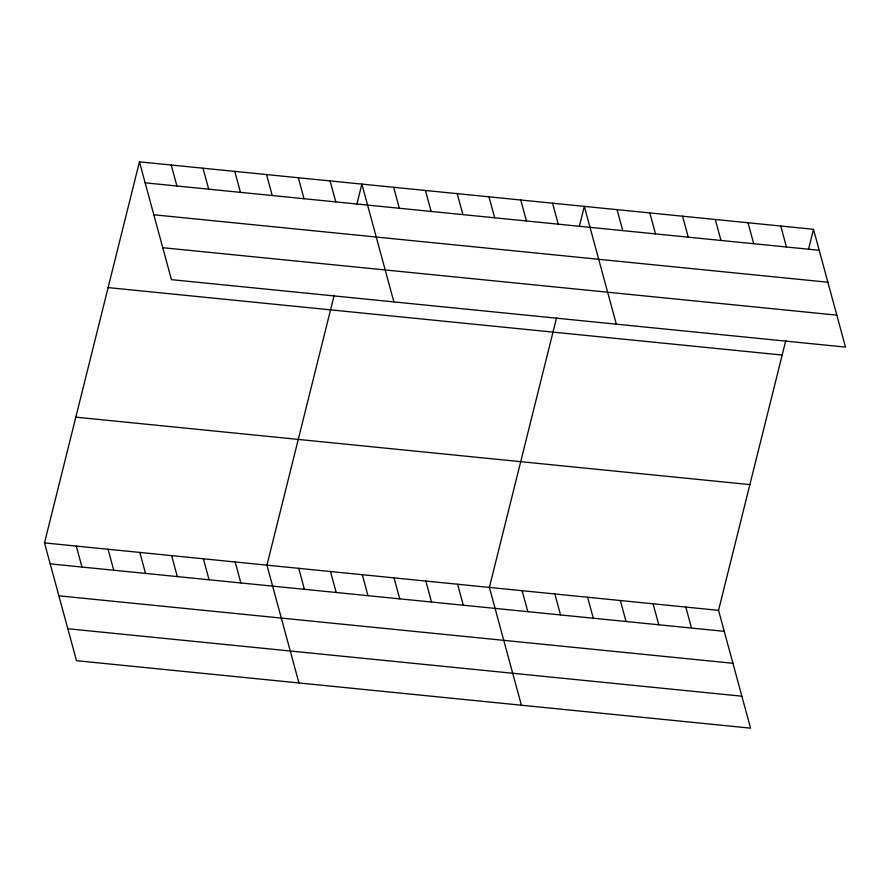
<?xml version="1.0" encoding="UTF-8"?>
<svg xmlns="http://www.w3.org/2000/svg" width="890" height="890" viewBox="0 0 890 890"><rect width="100%" height="100%" fill="white"/><g stroke="black" fill="none" stroke-linecap="round" stroke-linejoin="round"><path stroke-width="1.33" d="M785.792 340.492L718.553 610.351L750.559 728.154L76.507 660.692L44.5 542.9L139.441 161.846L813.493 229.309L845.5 347.1L171.447 279.649L139.441 161.846M334.173 295.291L266.933 565.161L298.94 682.953M356.935 203.966L361.874 184.108L393.881 301.91M556.617 317.552L489.378 587.422L521.384 705.214M579.368 226.227L584.318 206.369L616.325 324.171M808.543 249.156L813.493 229.309M145.137 182.817L819.189 250.279M153.825 214.779L827.878 282.23M162.77 247.698L836.823 315.149M108.113 287.592L782.165 355.054M75.828 417.154L749.881 484.605M44.5 542.9L718.553 610.351M50.196 563.871L724.249 631.333M58.885 595.822L732.937 663.284M67.829 628.74L741.882 696.202M780.752 226.027L786.448 247.008M748.012 222.756L753.719 243.727M715.271 219.474L720.978 240.456M682.541 216.203L688.237 237.174M649.8 212.921L655.496 233.903M617.059 209.651L622.755 230.621M685.812 607.08L691.508 628.051M552.534 203.187L558.241 224.169M653.071 603.798L658.778 624.78M520.761 200.005L526.457 220.987M620.33 600.527L626.037 621.498M488.988 196.823L494.684 217.805M587.589 597.246L593.296 618.227M457.204 193.653L462.911 214.624M554.859 593.975L560.555 614.946M425.431 190.471L431.127 211.442M522.119 590.693L527.815 611.675M393.658 187.289L399.354 208.26M457.594 584.24L463.301 605.211M330.101 180.926L335.797 201.908M425.82 581.059L431.517 602.029M298.328 177.744L304.024 198.726M394.048 577.877L399.743 598.859M266.544 174.562L272.251 195.544M362.263 574.695L367.971 595.677M234.771 171.392L240.467 192.362M330.49 571.514L336.186 592.495M202.998 168.21L208.694 189.181M298.717 568.332L304.413 589.314M171.214 165.028L176.921 185.999M235.16 561.979L240.856 582.95M203.387 558.798L209.083 579.768M171.603 555.616L177.31 576.598M139.83 552.434L145.526 573.416M108.057 549.252L113.753 570.234M76.273 546.071L81.98 567.052"/></g></svg>
